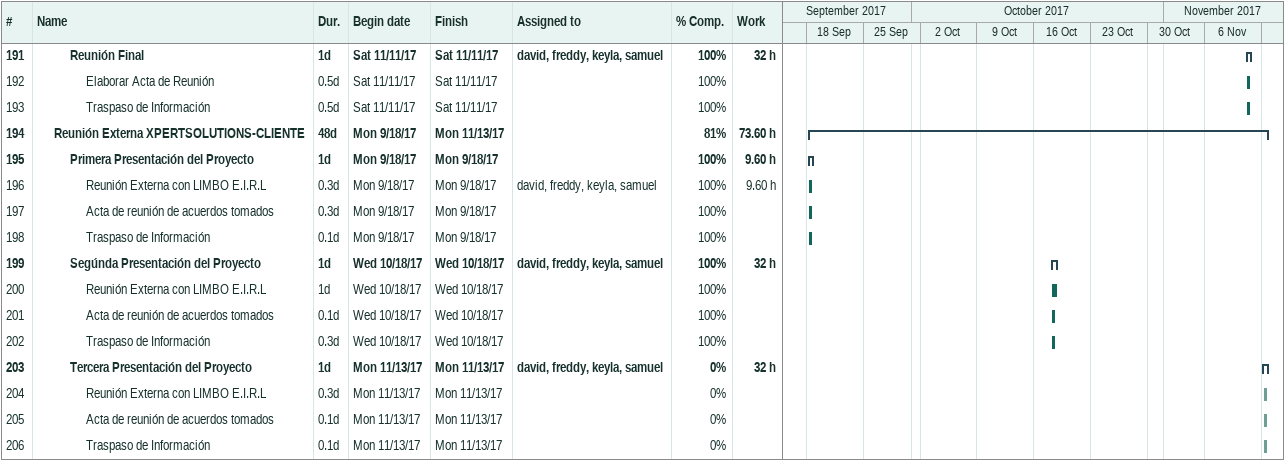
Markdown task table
| ID | Level | Task | Duration | Start | Finish | Resources | % complete | Work (h) |
|---|---|---|---|---|---|---|---|---|
| 191 | 3 | **Reunión Final** | 1d | 2017-11-11 | 2017-11-11 | david, freddy, keyla, samuel | 100 | 32 |
| 192 | 4 | Elaborar Acta de Reunión | 0.5d | 2017-11-11 | 2017-11-11 |  | 100 |  |
| 193 | 4 | Traspaso de Información | 0.5d | 2017-11-11 | 2017-11-11 |  | 100 |  |
| 194 | 2 | **Reunión Externa XPERTSOLUTIONS-CLIENTE** | 48d | 2017-09-18 | 2017-11-13 |  | 81 | 73.60 |
| 195 | 3 | **Primera Presentación del Proyecto** | 1d | 2017-09-18 | 2017-09-18 |  | 100 | 9.60 |
| 196 | 4 | Reunión Externa con LIMBO E.I.R.L | 0.3d | 2017-09-18 | 2017-09-18 | david, freddy, keyla, samuel | 100 | 9.60 |
| 197 | 4 | Acta de reunión de acuerdos tomados | 0.3d | 2017-09-18 | 2017-09-18 |  | 100 |  |
| 198 | 4 | Traspaso de Información | 0.1d | 2017-09-18 | 2017-09-18 |  | 100 |  |
| 199 | 3 | **Segúnda Presentación del Proyecto** | 1d | 2017-10-18 | 2017-10-18 | david, freddy, keyla, samuel | 100 | 32 |
| 200 | 4 | Reunión Externa con LIMBO E.I.R.L | 1d | 2017-10-18 | 2017-10-18 |  | 100 |  |
| 201 | 4 | Acta de reunión de acuerdos tomados | 0.1d | 2017-10-18 | 2017-10-18 |  | 100 |  |
| 202 | 4 | Traspaso de Información | 0.3d | 2017-10-18 | 2017-10-18 |  | 100 |  |
| 203 | 3 | **Tercera Presentación del Proyecto** | 1d | 2017-11-13 | 2017-11-13 | david, freddy, keyla, samuel | 0 | 32 |
| 204 | 4 | Reunión Externa con LIMBO E.I.R.L | 0.3d | 2017-11-13 | 2017-11-13 |  | 0 |  |
| 205 | 4 | Acta de reunión de acuerdos tomados | 0.1d | 2017-11-13 | 2017-11-13 |  | 0 |  |
| 206 | 4 | Traspaso de Información | 0.1d | 2017-11-13 | 2017-11-13 |  | 0 |  |
